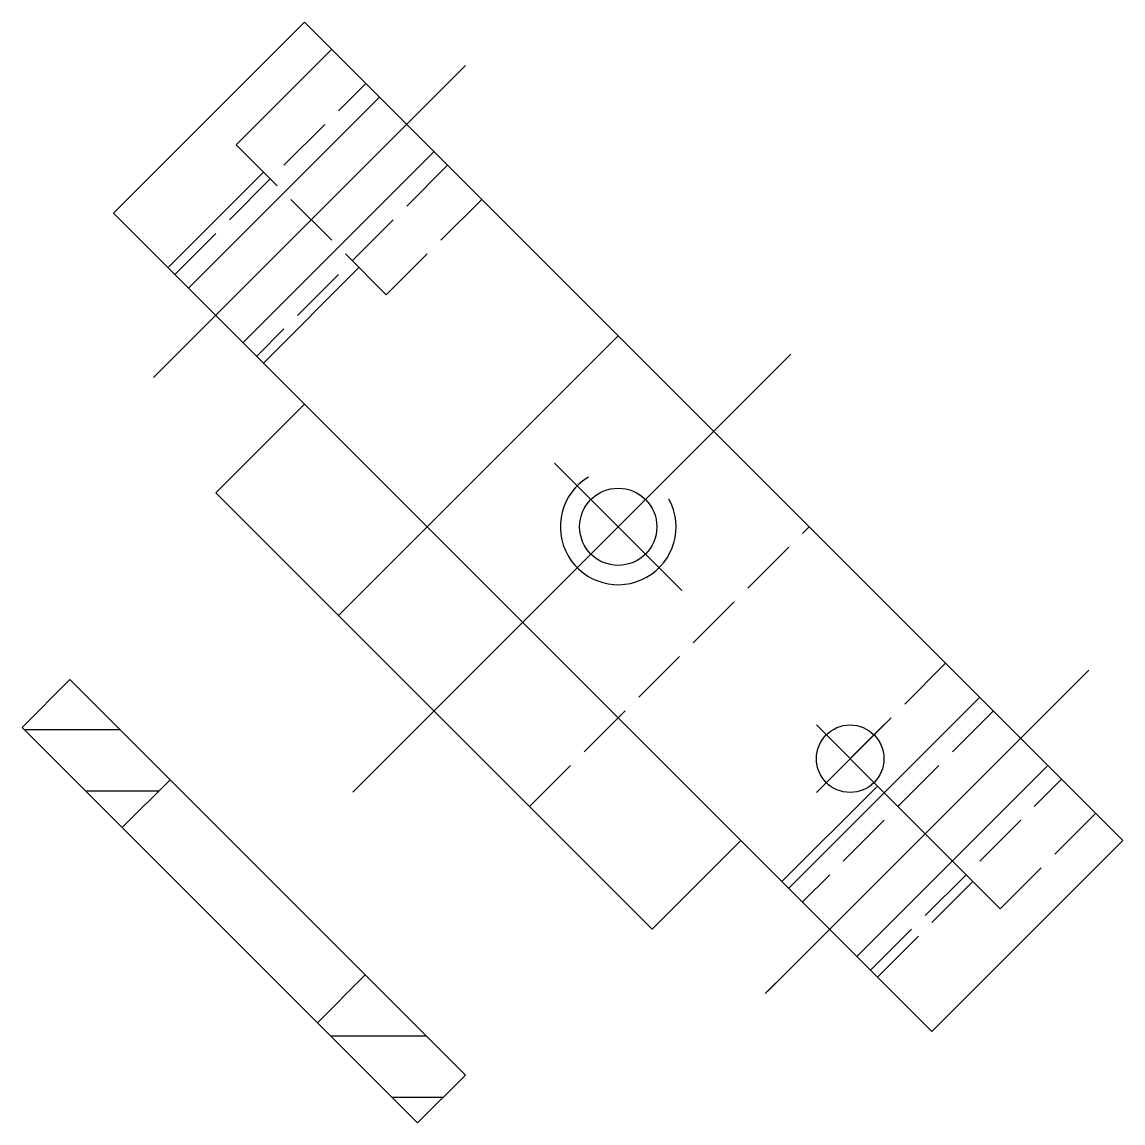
# Model space of a CAD drawing. Extents: x 12.7 to 69.8, y 982.9 to 1040.
import ezdxf

# ---------------------------------------------------------------- set-up
doc = ezdxf.new("R2010")
doc.units = 0
doc.header["$MEASUREMENT"] = 0
doc.linetypes.add('CENTER', pattern=[22, 20, -1, 0, -1])
doc.linetypes.add('DASHED', pattern=[4, 3, -1])
doc.layers.get('0').update_dxf_attribs({"linetype": 'CONTINUOUS'})
doc.layers.add('$PARTREF_BOM', color=7, linetype='CONTINUOUS')
doc.styles.get("Standard").update_dxf_attribs({"font": 'txt.shx', "bigfont": 'chineset.shx'})

# ---------------------------------------------------------------- blocks, each defined once
blk = doc.blocks.new('PARTREF')
at = {"layer": '$PARTREF_BOM', "color": 2}
for p, q in [((-1.75, -1.75), (1.75, 1.75)), ((-1.75, 1.75), (1.75, -1.75))]:
    blk.add_line(p, q, dxfattribs=at)
blk.add_circle((0, 0), 1.75, dxfattribs=at)
at = {"layer": '$PARTREF_BOM', "color": 2, "flags": 1}
for tag, p in [('TAG15', (5.594, -4.742)), ('TAG5', (-16.086, -4.95)), ('TAG10', (-5.651, -4.998)), ('TAG14', (5.594, -8.742)), ('TAG4', (-16.086, -8.95)), ('TAG9', (-5.651, -8.998)), ('TAG13', (5.594, -12.742)), ('TAG3', (-16.086, -12.95)), ('TAG8', (-5.651, -12.998)), ('TAG12', (5.594, -16.742)), ('TAG2', (-16.086, -16.95)), ('TAG7', (-5.651, -16.998)), ('TAG11', (5.594, -20.742)), ('TAG1', (-16.086, -20.95)), ('TAG6', (-5.651, -20.998))]:
    blk.add_attdef(tag, p, '', height=2.5, dxfattribs=at)

msp = doc.modelspace()

# ---------------------------------------------------------------- hatches: boundary and pattern name
at = {"linetype": 'CONTINUOUS'}
h = msp.add_hatch(dxfattribs=at)
h.set_pattern_fill('ANSI31', angle=-45, style=0)
h.set_pattern_definition([(360, (-2019.31, -1730.3802), (1e-15, 3.175), [])])
h.paths.add_polyline_path([(20.376, 1000.685), (15.178, 1005.882), (12.704, 1003.407), (17.901, 998.21)])
h.paths.add_polyline_path([(33.21, 982.901), (35.685, 985.376), (30.487, 990.573), (28.012, 988.099)])

# ---------------------------------------------------------------- linework, layer by layer
at = {"color": 7, "linetype": 'CONTINUOUS'}
for p, q in [((17.441, 1030.065), (27.341, 1039.965)), ((69.767, 997.538), (27.341, 1039.965)), ((23.805, 1033.601), (28.755, 1038.551)), ((35.688, 1037.705), (19.515, 1021.533)), ((21.33, 1026.176), (31.23, 1036.076)), ((34.058, 1033.247), (24.159, 1023.348)), ((20.27, 1027.237), (25.219, 1032.187)), ((59.868, 987.639), (17.441, 1030.065)), ((25.219, 1022.287), (30.169, 1027.237)), ((29.108, 1009.206), (43.604, 1023.701)), ((29.844, 1000.041), (52.56, 1022.758)), ((22.744, 1015.57), (27.341, 1020.166)), ((22.744, 1015.57), (45.372, 992.942)), ((15.178, 1005.882), (12.704, 1003.407)), ((35.685, 985.376), (15.178, 1005.882)), ((67.507, 1005.885), (51.335, 989.713)), ((62.342, 1004.963), (52.443, 995.064)), ((12.704, 1003.407), (33.21, 982.901)), ((55.625, 1001.781), (63.403, 994.003)), ((55.978, 991.528), (65.878, 1001.427)), ((17.901, 998.21), (20.376, 1000.685)), ((52.089, 995.417), (57.039, 1000.367)), ((45.372, 992.942), (49.968, 997.538)), ((59.868, 987.639), (69.767, 997.538)), ((28.012, 988.099), (30.487, 990.573)), ((33.21, 982.901), (35.685, 985.376))]:
    msp.add_line(p, q, dxfattribs=at)
at = {"color": 3, "linetype": 'DASHED'}
for p, q in [((20.623, 1026.883), (30.523, 1036.783)), ((31.583, 1025.823), (23.805, 1033.601)), ((34.765, 1032.54), (24.866, 1022.641)), ((31.583, 1025.823), (36.533, 1030.772)), ((39.008, 999.306), (53.504, 1013.802)), ((55.625, 1001.781), (60.575, 1006.731)), ((63.05, 1004.256), (53.15, 994.356)), ((56.686, 990.821), (66.585, 1000.72)), ((63.403, 994.003), (68.353, 998.953)), ((57.039, 990.467), (61.989, 995.417))]:
    msp.add_line(p, q, dxfattribs=at)
at = {"color": 1, "linetype": 'CENTER'}
for p, q in [((40.298, 1017.108), (46.91, 1010.496)), ((67.999, 1006.377), (51.228, 989.606))]:
    msp.add_line(p, q, dxfattribs=at)
at = {"color": 7, "linetype": 'CONTINUOUS'}
msp.add_circle((43.604, 1013.802), 2, dxfattribs=at)
msp.add_arc((43.604, 1013.802), 3, 120.6912, 28.6916, dxfattribs=at)

# ---------------------------------------------------------------- block references
at = {"color": 7}
msp.add_blockref('PARTREF', (55.625, 1001.781), dxfattribs=at)

doc.saveas('drawing.dxf')
